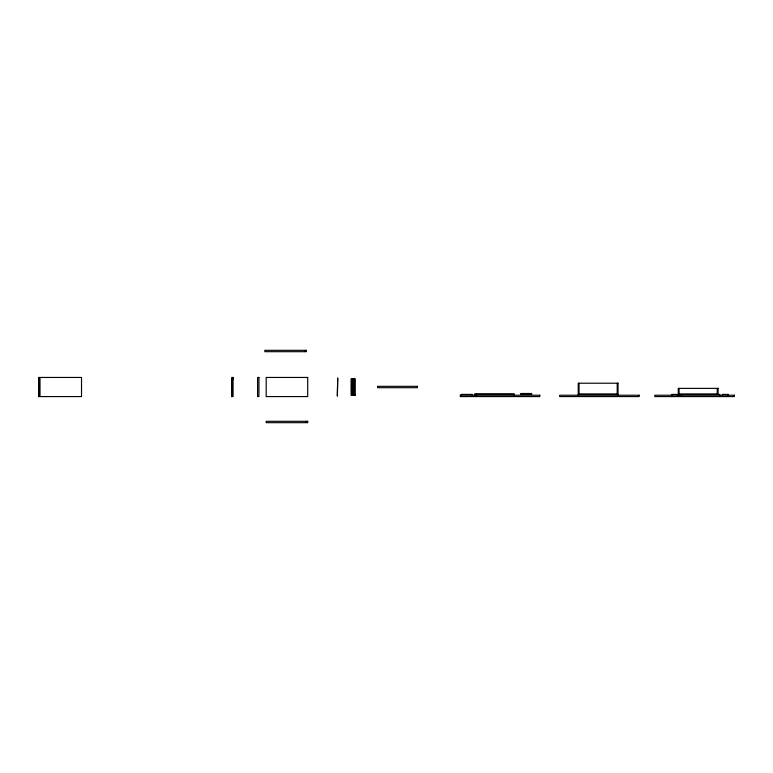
<?xml version="1.0" encoding="UTF-8"?>
<svg xmlns="http://www.w3.org/2000/svg" width="773" height="773" viewBox="0 0 773 773"><rect width="100%" height="100%" fill="white"/><g stroke="black" fill="none" stroke-linecap="round" stroke-linejoin="round"><path stroke-width="1.16" d="M38.65 377.456L38.65 396.578L81.523 396.578L81.523 377.456L38.65 377.456L38.65 396.578L38.65 395.08M231.716 396.578L231.716 377.456L233.079 377.456L233.069 396.578L231.716 396.578L231.716 378.954M233.069 378.954L233.079 377.456M476.893 394.848L474.487 394.848L474.487 394.027L514.296 394.027L514.287 394.926M355.29 395.225L351.087 395.225L351.087 378.818L355.29 378.818L355.251 395.225M728.176 395.225L728.176 394.404L722.465 394.404L722.465 395.225M719.769 395.225L719.769 394.404L678.269 394.404L678.269 395.225M717.257 388.384L717.257 394.104M681.593 394.404L681.593 395.225M679.96 394.404L679.96 395.225M679.081 388.384L679.081 394.104M677.515 395.225L677.515 394.404L671.795 394.404L671.795 395.225M618.042 395.225L618.042 394.404L578.233 394.404L578.233 395.225M617.221 383.215L617.221 394.104M579.045 383.215L579.045 394.104M514.055 395.109L514.055 394.288L475.878 394.288L475.878 395.109M476.11 394.104L476.11 394.926M472.042 395.225L472.042 394.404L461.152 394.404L461.152 395.225M353.937 378.818L353.937 395.225M353.657 378.818L353.657 395.225M352.449 378.818L352.449 395.225M352.295 378.818L352.295 395.225M306.002 421.314L306.002 422M40.003 377.456L40.012 396.578M306.34 350.324L264.83 350.324L264.83 351.686L304.639 351.686L304.639 351L304.977 351.686L306.34 351.686L306.34 350.324M258.945 377.456L257.583 377.456L257.583 396.578L258.945 396.578L258.945 377.456M307.702 377.456L266.192 377.456L266.192 396.578L307.702 396.578L307.702 377.456M337.704 378.171L337.357 395.902L337.704 378.171M618.042 383.215L578.233 383.215L578.233 394.104L618.042 394.104L618.042 383.215M417.372 386.336L377.562 386.336L377.562 387.698L417.372 387.698L417.372 386.336M718.078 388.384L678.269 388.384L678.269 394.104L718.078 394.104L718.078 388.384M531.611 393.496L520.722 393.496L520.722 394.307L531.611 394.307L531.611 393.496M539.786 395.225L460.273 395.225L460.273 396.578L539.786 396.578L539.786 395.225M639.194 395.225L559.671 395.225L559.671 396.578L639.194 396.578L639.194 395.225M734.35 395.225L654.837 395.225L654.837 396.578L734.35 396.578L734.35 395.225M307.702 421.314L266.192 421.314L266.192 422.676L307.702 422.676L307.702 421.314"/></g></svg>
